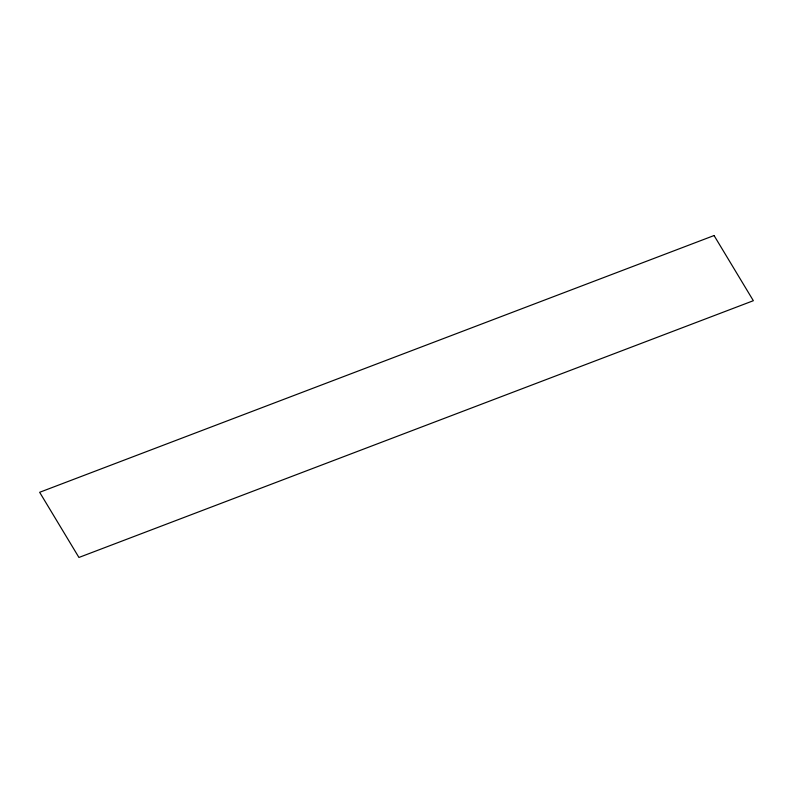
<?xml version="1.0" encoding="UTF-8"?>
<svg xmlns="http://www.w3.org/2000/svg" width="793" height="793" viewBox="0 0 793 793"><rect width="100%" height="100%" fill="white"/><g stroke="black" fill="none" stroke-linecap="round" stroke-linejoin="round"><path stroke-width="1.19" d="M714.067 235.541L39.65 492.294L78.933 557.459L753.35 300.706L714.067 235.541"/></g></svg>
